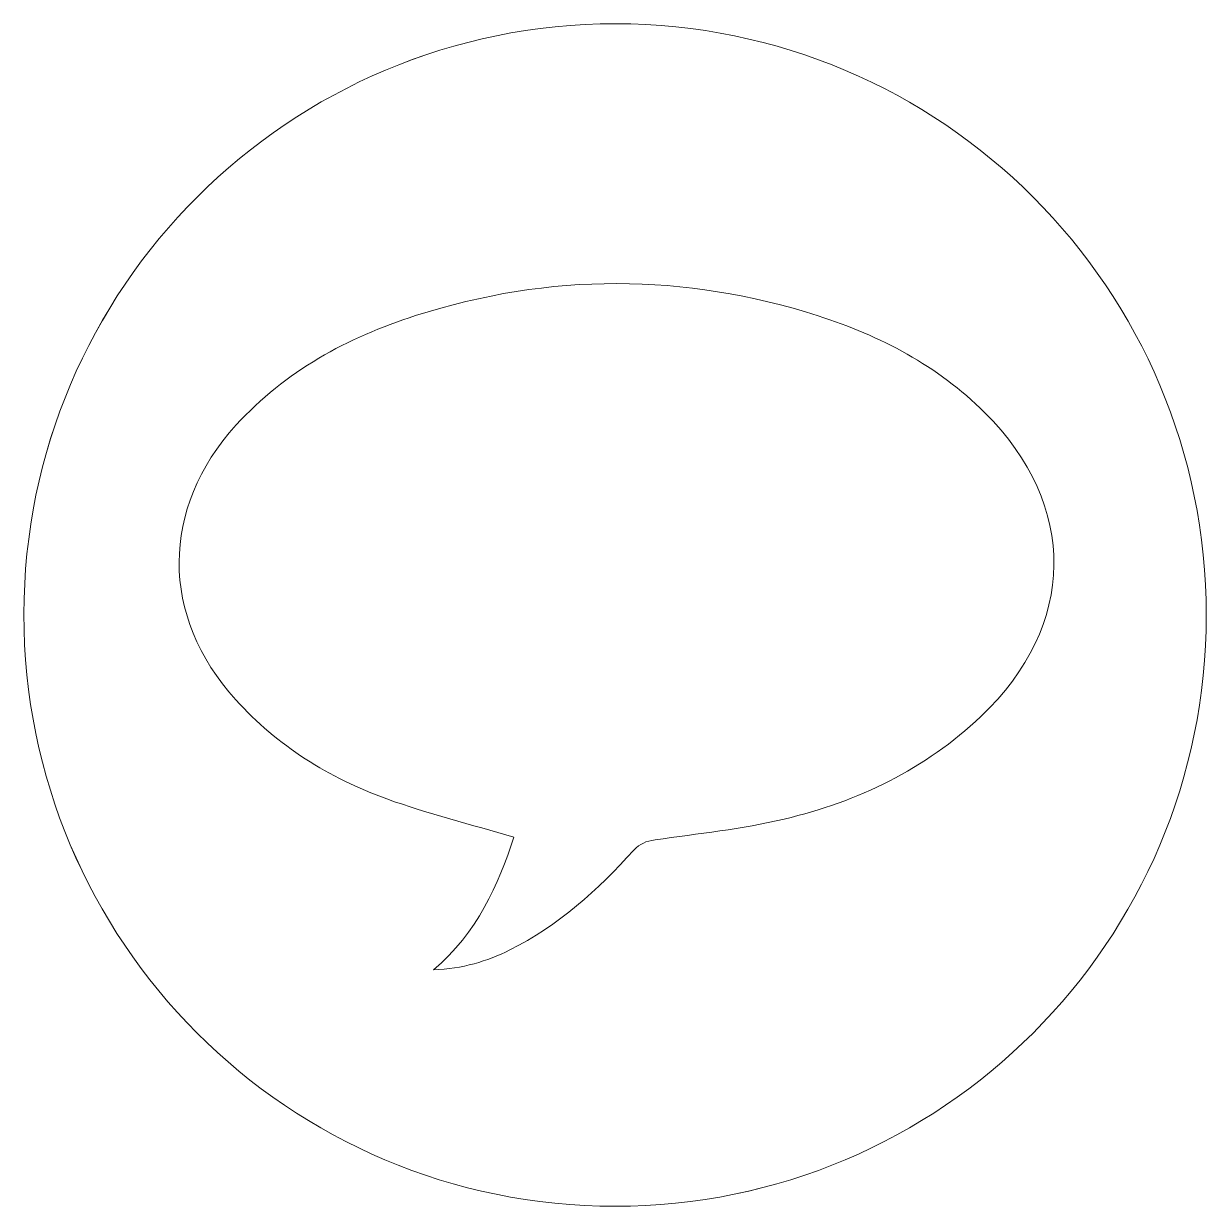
# Model space of a CAD drawing. Header units: centimetres. Extents: x -5.4 to 5.5, y -5.4 to 5.4.
# Drawn here: x 2.378 to 5.236, y -5.077 to -2.219 of the extents above; entities that cross this region are included whole.
import ezdxf

# ---------------------------------------------------------------- set-up
doc = ezdxf.new("R2010")
doc.units = ezdxf.units.CM
doc.header["$MEASUREMENT"] = 0
doc.layers.add('Layer 1', color=7, linetype='Continuous')

msp = doc.modelspace()

# ---------------------------------------------------------------- linework, layer by layer
at = {"layer": 'Layer 1', "lineweight": 13}
for points, knots in [([(5.2356, -3.64847), (5.23571, -2.86004), (4.59608, -2.21972), (3.80804, -2.21935), (3.80804, -2.21935), (3.01932, -2.21901), (2.37868, -2.85827), (2.3781, -3.64614), (2.3781, -3.64614), (2.37754, -4.43634), (3.01744, -5.07695), (3.80727, -5.07685), (3.80727, -5.07685), (4.5955, -5.07672), (5.2355, -4.43675), (5.2356, -3.64847)], [0, 0, 0, 0, 0.2, 0.2, 0.2, 0.2, 0.4, 0.4, 0.4, 0.4, 0.6, 0.6, 0.6, 0.6, 1, 1, 1, 1]), ([(5.2356, -3.64847), (5.23571, -2.86004), (4.59608, -2.21972), (3.80804, -2.21935), (3.80804, -2.21935), (3.01932, -2.21901), (2.37868, -2.85827), (2.3781, -3.64614), (2.3781, -3.64614), (2.37754, -4.43634), (3.01744, -5.07695), (3.80727, -5.07685), (3.80727, -5.07685), (4.5955, -5.07672), (5.2355, -4.43675), (5.2356, -3.64847)], [0, 0, 0, 0, 0.2, 0.2, 0.2, 0.2, 0.4, 0.4, 0.4, 0.4, 0.6, 0.6, 0.6, 0.6, 1, 1, 1, 1]), ([(5.2356, -3.64847), (5.23571, -2.86004), (4.59608, -2.21972), (3.80804, -2.21935), (3.80804, -2.21935), (3.01932, -2.21901), (2.37868, -2.85827), (2.3781, -3.64614), (2.3781, -3.64614), (2.37754, -4.43634), (3.01744, -5.07695), (3.80727, -5.07685), (3.80727, -5.07685), (4.5955, -5.07672), (5.2355, -4.43675), (5.2356, -3.64847)], [0, 0, 0, 0, 0.2, 0.2, 0.2, 0.2, 0.4, 0.4, 0.4, 0.4, 0.6, 0.6, 0.6, 0.6, 1, 1, 1, 1]), ([(5.2356, -3.64847), (5.23571, -2.86004), (4.59608, -2.21972), (3.80804, -2.21935), (3.80804, -2.21935), (3.01932, -2.21901), (2.37868, -2.85827), (2.3781, -3.64614), (2.3781, -3.64614), (2.37754, -4.43634), (3.01744, -5.07695), (3.80727, -5.07685), (3.80727, -5.07685), (4.5955, -5.07672), (5.2355, -4.43675), (5.2356, -3.64847)], [0, 0, 0, 0, 0.2, 0.2, 0.2, 0.2, 0.4, 0.4, 0.4, 0.4, 0.6, 0.6, 0.6, 0.6, 1, 1, 1, 1]), ([(5.2356, -3.64847), (5.23571, -2.86004), (4.59608, -2.21972), (3.80804, -2.21935), (3.80804, -2.21935), (3.01932, -2.21901), (2.37868, -2.85827), (2.3781, -3.64614), (2.3781, -3.64614), (2.37754, -4.43634), (3.01744, -5.07695), (3.80727, -5.07685), (3.80727, -5.07685), (4.5955, -5.07672), (5.2355, -4.43675), (5.2356, -3.64847)], [0, 0, 0, 0, 0.2, 0.2, 0.2, 0.2, 0.4, 0.4, 0.4, 0.4, 0.6, 0.6, 0.6, 0.6, 1, 1, 1, 1]), ([(5.2356, -3.64847), (5.23571, -2.86004), (4.59608, -2.21972), (3.80804, -2.21935), (3.80804, -2.21935), (3.01932, -2.21901), (2.37868, -2.85827), (2.3781, -3.64614), (2.3781, -3.64614), (2.37754, -4.43634), (3.01744, -5.07695), (3.80727, -5.07685), (3.80727, -5.07685), (4.5955, -5.07672), (5.2355, -4.43675), (5.2356, -3.64847)], [0, 0, 0, 0, 0.2, 0.2, 0.2, 0.2, 0.4, 0.4, 0.4, 0.4, 0.6, 0.6, 0.6, 0.6, 1, 1, 1, 1]), ([(5.2356, -3.64847), (5.23571, -2.86004), (4.59608, -2.21972), (3.80804, -2.21935), (3.80804, -2.21935), (3.01932, -2.21901), (2.37868, -2.85827), (2.3781, -3.64614), (2.3781, -3.64614), (2.37754, -4.43634), (3.01744, -5.07695), (3.80727, -5.07685), (3.80727, -5.07685), (4.5955, -5.07672), (5.2355, -4.43675), (5.2356, -3.64847)], [0, 0, 0, 0, 0.2, 0.2, 0.2, 0.2, 0.4, 0.4, 0.4, 0.4, 0.6, 0.6, 0.6, 0.6, 1, 1, 1, 1]), ([(5.2356, -3.64847), (5.23571, -2.86004), (4.59608, -2.21972), (3.80804, -2.21935), (3.80804, -2.21935), (3.01932, -2.21901), (2.37868, -2.85827), (2.3781, -3.64614), (2.3781, -3.64614), (2.37754, -4.43634), (3.01744, -5.07695), (3.80727, -5.07685), (3.80727, -5.07685), (4.5955, -5.07672), (5.2355, -4.43675), (5.2356, -3.64847)], [0, 0, 0, 0, 0.2, 0.2, 0.2, 0.2, 0.4, 0.4, 0.4, 0.4, 0.6, 0.6, 0.6, 0.6, 1, 1, 1, 1]), ([(5.2356, -3.64847), (5.23571, -2.86004), (4.59608, -2.21972), (3.80804, -2.21935), (3.80804, -2.21935), (3.01932, -2.21901), (2.37868, -2.85827), (2.3781, -3.64614), (2.3781, -3.64614), (2.37754, -4.43634), (3.01744, -5.07695), (3.80727, -5.07685), (3.80727, -5.07685), (4.5955, -5.07672), (5.2355, -4.43675), (5.2356, -3.64847)], [0, 0, 0, 0, 0.2, 0.2, 0.2, 0.2, 0.4, 0.4, 0.4, 0.4, 0.6, 0.6, 0.6, 0.6, 1, 1, 1, 1]), ([(5.2356, -3.64847), (5.23571, -2.86004), (4.59608, -2.21972), (3.80804, -2.21935), (3.80804, -2.21935), (3.01932, -2.21901), (2.37868, -2.85827), (2.3781, -3.64614), (2.3781, -3.64614), (2.37754, -4.43634), (3.01744, -5.07695), (3.80727, -5.07685), (3.80727, -5.07685), (4.5955, -5.07672), (5.2355, -4.43675), (5.2356, -3.64847)], [0, 0, 0, 0, 0.2, 0.2, 0.2, 0.2, 0.4, 0.4, 0.4, 0.4, 0.6, 0.6, 0.6, 0.6, 1, 1, 1, 1]), ([(5.2356, -3.64847), (5.23571, -2.86004), (4.59608, -2.21972), (3.80804, -2.21935), (3.80804, -2.21935), (3.01932, -2.21901), (2.37868, -2.85827), (2.3781, -3.64614), (2.3781, -3.64614), (2.37754, -4.43634), (3.01744, -5.07695), (3.80727, -5.07685), (3.80727, -5.07685), (4.5955, -5.07672), (5.2355, -4.43675), (5.2356, -3.64847)], [0, 0, 0, 0, 0.2, 0.2, 0.2, 0.2, 0.4, 0.4, 0.4, 0.4, 0.6, 0.6, 0.6, 0.6, 1, 1, 1, 1]), ([(5.2356, -3.64847), (5.23571, -2.86004), (4.59608, -2.21972), (3.80804, -2.21935), (3.80804, -2.21935), (3.01932, -2.21901), (2.37868, -2.85827), (2.3781, -3.64614), (2.3781, -3.64614), (2.37754, -4.43634), (3.01744, -5.07695), (3.80727, -5.07685), (3.80727, -5.07685), (4.5955, -5.07672), (5.2355, -4.43675), (5.2356, -3.64847)], [0, 0, 0, 0, 0.2, 0.2, 0.2, 0.2, 0.4, 0.4, 0.4, 0.4, 0.6, 0.6, 0.6, 0.6, 1, 1, 1, 1]), ([(5.2356, -3.64847), (5.23571, -2.86004), (4.59608, -2.21972), (3.80804, -2.21935), (3.80804, -2.21935), (3.01932, -2.21901), (2.37868, -2.85827), (2.3781, -3.64614), (2.3781, -3.64614), (2.37754, -4.43634), (3.01744, -5.07695), (3.80727, -5.07685), (3.80727, -5.07685), (4.5955, -5.07672), (5.2355, -4.43675), (5.2356, -3.64847)], [0, 0, 0, 0, 0.2, 0.2, 0.2, 0.2, 0.4, 0.4, 0.4, 0.4, 0.6, 0.6, 0.6, 0.6, 1, 1, 1, 1]), ([(5.2356, -3.64847), (5.23571, -2.86004), (4.59608, -2.21972), (3.80804, -2.21935), (3.80804, -2.21935), (3.01932, -2.21901), (2.37868, -2.85827), (2.3781, -3.64614), (2.3781, -3.64614), (2.37754, -4.43634), (3.01744, -5.07695), (3.80727, -5.07685), (3.80727, -5.07685), (4.5955, -5.07672), (5.2355, -4.43675), (5.2356, -3.64847)], [0, 0, 0, 0, 0.2, 0.2, 0.2, 0.2, 0.4, 0.4, 0.4, 0.4, 0.6, 0.6, 0.6, 0.6, 1, 1, 1, 1]), ([(5.2356, -3.64847), (5.23571, -2.86004), (4.59608, -2.21972), (3.80804, -2.21935), (3.80804, -2.21935), (3.01932, -2.21901), (2.37868, -2.85827), (2.3781, -3.64614), (2.3781, -3.64614), (2.37754, -4.43634), (3.01744, -5.07695), (3.80727, -5.07685), (3.80727, -5.07685), (4.5955, -5.07672), (5.2355, -4.43675), (5.2356, -3.64847)], [0, 0, 0, 0, 0.2, 0.2, 0.2, 0.2, 0.4, 0.4, 0.4, 0.4, 0.6, 0.6, 0.6, 0.6, 1, 1, 1, 1]), ([(5.2356, -3.64847), (5.23571, -2.86004), (4.59608, -2.21972), (3.80804, -2.21935), (3.80804, -2.21935), (3.01932, -2.21901), (2.37868, -2.85827), (2.3781, -3.64614), (2.3781, -3.64614), (2.37754, -4.43634), (3.01744, -5.07695), (3.80727, -5.07685), (3.80727, -5.07685), (4.5955, -5.07672), (5.2355, -4.43675), (5.2356, -3.64847)], [0, 0, 0, 0, 0.2, 0.2, 0.2, 0.2, 0.4, 0.4, 0.4, 0.4, 0.6, 0.6, 0.6, 0.6, 1, 1, 1, 1]), ([(5.2356, -3.64847), (5.23571, -2.86004), (4.59608, -2.21972), (3.80804, -2.21935), (3.80804, -2.21935), (3.01932, -2.21901), (2.37868, -2.85827), (2.3781, -3.64614), (2.3781, -3.64614), (2.37754, -4.43634), (3.01744, -5.07695), (3.80727, -5.07685), (3.80727, -5.07685), (4.5955, -5.07672), (5.2355, -4.43675), (5.2356, -3.64847)], [0, 0, 0, 0, 0.2, 0.2, 0.2, 0.2, 0.4, 0.4, 0.4, 0.4, 0.6, 0.6, 0.6, 0.6, 1, 1, 1, 1]), ([(5.2356, -3.64847), (5.23571, -2.86004), (4.59608, -2.21972), (3.80804, -2.21935), (3.80804, -2.21935), (3.01932, -2.21901), (2.37868, -2.85827), (2.3781, -3.64614), (2.3781, -3.64614), (2.37754, -4.43634), (3.01744, -5.07695), (3.80727, -5.07685), (3.80727, -5.07685), (4.5955, -5.07672), (5.2355, -4.43675), (5.2356, -3.64847)], [0, 0, 0, 0, 0.2, 0.2, 0.2, 0.2, 0.4, 0.4, 0.4, 0.4, 0.6, 0.6, 0.6, 0.6, 1, 1, 1, 1]), ([(5.2356, -3.64847), (5.23571, -2.86004), (4.59608, -2.21972), (3.80804, -2.21935), (3.80804, -2.21935), (3.01932, -2.21901), (2.37868, -2.85827), (2.3781, -3.64614), (2.3781, -3.64614), (2.37754, -4.43634), (3.01744, -5.07695), (3.80727, -5.07685), (3.80727, -5.07685), (4.5955, -5.07672), (5.2355, -4.43675), (5.2356, -3.64847)], [0, 0, 0, 0, 0.2, 0.2, 0.2, 0.2, 0.4, 0.4, 0.4, 0.4, 0.6, 0.6, 0.6, 0.6, 1, 1, 1, 1]), ([(5.2356, -3.64847), (5.23571, -2.86004), (4.59608, -2.21972), (3.80804, -2.21935), (3.80804, -2.21935), (3.01932, -2.21901), (2.37868, -2.85827), (2.3781, -3.64614), (2.3781, -3.64614), (2.37754, -4.43634), (3.01744, -5.07695), (3.80727, -5.07685), (3.80727, -5.07685), (4.5955, -5.07672), (5.2355, -4.43675), (5.2356, -3.64847)], [0, 0, 0, 0, 0.2, 0.2, 0.2, 0.2, 0.4, 0.4, 0.4, 0.4, 0.6, 0.6, 0.6, 0.6, 1, 1, 1, 1]), ([(5.2356, -3.64847), (5.23571, -2.86004), (4.59608, -2.21972), (3.80804, -2.21935), (3.80804, -2.21935), (3.01932, -2.21901), (2.37868, -2.85827), (2.3781, -3.64614), (2.3781, -3.64614), (2.37754, -4.43634), (3.01744, -5.07695), (3.80727, -5.07685), (3.80727, -5.07685), (4.5955, -5.07672), (5.2355, -4.43675), (5.2356, -3.64847)], [0, 0, 0, 0, 0.2, 0.2, 0.2, 0.2, 0.4, 0.4, 0.4, 0.4, 0.6, 0.6, 0.6, 0.6, 1, 1, 1, 1]), ([(5.2356, -3.64847), (5.23571, -2.86004), (4.59608, -2.21972), (3.80804, -2.21935), (3.80804, -2.21935), (3.01932, -2.21901), (2.37868, -2.85827), (2.3781, -3.64614), (2.3781, -3.64614), (2.37754, -4.43634), (3.01744, -5.07695), (3.80727, -5.07685), (3.80727, -5.07685), (4.5955, -5.07672), (5.2355, -4.43675), (5.2356, -3.64847)], [0, 0, 0, 0, 0.2, 0.2, 0.2, 0.2, 0.4, 0.4, 0.4, 0.4, 0.6, 0.6, 0.6, 0.6, 1, 1, 1, 1]), ([(5.2356, -3.64847), (5.23571, -2.86004), (4.59608, -2.21972), (3.80804, -2.21935), (3.80804, -2.21935), (3.01932, -2.21901), (2.37868, -2.85827), (2.3781, -3.64614), (2.3781, -3.64614), (2.37754, -4.43634), (3.01744, -5.07695), (3.80727, -5.07685), (3.80727, -5.07685), (4.5955, -5.07672), (5.2355, -4.43675), (5.2356, -3.64847)], [0, 0, 0, 0, 0.2, 0.2, 0.2, 0.2, 0.4, 0.4, 0.4, 0.4, 0.6, 0.6, 0.6, 0.6, 1, 1, 1, 1]), ([(5.2356, -3.64847), (5.23571, -2.86004), (4.59608, -2.21972), (3.80804, -2.21935), (3.80804, -2.21935), (3.01932, -2.21901), (2.37868, -2.85827), (2.3781, -3.64614), (2.3781, -3.64614), (2.37754, -4.43634), (3.01744, -5.07695), (3.80727, -5.07685), (3.80727, -5.07685), (4.5955, -5.07672), (5.2355, -4.43675), (5.2356, -3.64847)], [0, 0, 0, 0, 0.2, 0.2, 0.2, 0.2, 0.4, 0.4, 0.4, 0.4, 0.6, 0.6, 0.6, 0.6, 1, 1, 1, 1]), ([(5.2356, -3.64847), (5.23571, -2.86004), (4.59608, -2.21972), (3.80804, -2.21935), (3.80804, -2.21935), (3.01932, -2.21901), (2.37868, -2.85827), (2.3781, -3.64614), (2.3781, -3.64614), (2.37754, -4.43634), (3.01744, -5.07695), (3.80727, -5.07685), (3.80727, -5.07685), (4.5955, -5.07672), (5.2355, -4.43675), (5.2356, -3.64847)], [0, 0, 0, 0, 0.2, 0.2, 0.2, 0.2, 0.4, 0.4, 0.4, 0.4, 0.6, 0.6, 0.6, 0.6, 1, 1, 1, 1]), ([(5.2356, -3.64847), (5.23571, -2.86004), (4.59608, -2.21972), (3.80804, -2.21935), (3.80804, -2.21935), (3.01932, -2.21901), (2.37868, -2.85827), (2.3781, -3.64614), (2.3781, -3.64614), (2.37754, -4.43634), (3.01744, -5.07695), (3.80727, -5.07685), (3.80727, -5.07685), (4.5955, -5.07672), (5.2355, -4.43675), (5.2356, -3.64847)], [0, 0, 0, 0, 0.2, 0.2, 0.2, 0.2, 0.4, 0.4, 0.4, 0.4, 0.6, 0.6, 0.6, 0.6, 1, 1, 1, 1]), ([(5.2356, -3.64847), (5.23549, -4.43674), (4.59555, -5.07672), (3.80727, -5.07685), (3.80727, -5.07685), (3.01744, -5.07696), (2.37759, -4.43635), (2.3781, -3.64614), (2.3781, -3.64614), (2.37866, -2.85829), (3.01932, -2.21903), (3.80804, -2.21935), (3.80804, -2.21935), (4.59608, -2.21972), (5.23571, -2.86004), (5.2356, -3.64847)], [0, 0, 0, 0, 0.2, 0.2, 0.2, 0.2, 0.4, 0.4, 0.4, 0.4, 0.6, 0.6, 0.6, 0.6, 1, 1, 1, 1]), ([(5.2356, -3.64847), (5.23549, -4.43674), (4.59555, -5.07672), (3.80727, -5.07685), (3.80727, -5.07685), (3.01744, -5.07696), (2.37759, -4.43635), (2.3781, -3.64614), (2.3781, -3.64614), (2.37866, -2.85829), (3.01932, -2.21903), (3.80804, -2.21935), (3.80804, -2.21935), (4.59608, -2.21972), (5.23571, -2.86004), (5.2356, -3.64847)], [0, 0, 0, 0, 0.2, 0.2, 0.2, 0.2, 0.4, 0.4, 0.4, 0.4, 0.6, 0.6, 0.6, 0.6, 1, 1, 1, 1]), ([(5.2356, -3.64847), (5.23549, -4.43674), (4.59555, -5.07672), (3.80727, -5.07685), (3.80727, -5.07685), (3.01744, -5.07696), (2.37759, -4.43635), (2.3781, -3.64614), (2.3781, -3.64614), (2.37866, -2.85829), (3.01932, -2.21903), (3.80804, -2.21935), (3.80804, -2.21935), (4.59608, -2.21972), (5.23571, -2.86004), (5.2356, -3.64847)], [0, 0, 0, 0, 0.2, 0.2, 0.2, 0.2, 0.4, 0.4, 0.4, 0.4, 0.6, 0.6, 0.6, 0.6, 1, 1, 1, 1]), ([(5.2356, -3.64847), (5.23549, -4.43674), (4.59555, -5.07672), (3.80727, -5.07685), (3.80727, -5.07685), (3.01744, -5.07696), (2.37759, -4.43635), (2.3781, -3.64614), (2.3781, -3.64614), (2.37866, -2.85829), (3.01932, -2.21903), (3.80804, -2.21935), (3.80804, -2.21935), (4.59608, -2.21972), (5.23571, -2.86004), (5.2356, -3.64847)], [0, 0, 0, 0, 0.2, 0.2, 0.2, 0.2, 0.4, 0.4, 0.4, 0.4, 0.6, 0.6, 0.6, 0.6, 1, 1, 1, 1]), ([(5.2356, -3.64847), (5.23549, -4.43674), (4.59555, -5.07672), (3.80727, -5.07685), (3.80727, -5.07685), (3.01744, -5.07696), (2.37759, -4.43635), (2.3781, -3.64614), (2.3781, -3.64614), (2.37866, -2.85829), (3.01932, -2.21903), (3.80804, -2.21935), (3.80804, -2.21935), (4.59608, -2.21972), (5.23571, -2.86004), (5.2356, -3.64847)], [0, 0, 0, 0, 0.2, 0.2, 0.2, 0.2, 0.4, 0.4, 0.4, 0.4, 0.6, 0.6, 0.6, 0.6, 1, 1, 1, 1]), ([(5.2356, -3.64847), (5.23549, -4.43674), (4.59555, -5.07672), (3.80727, -5.07685), (3.80727, -5.07685), (3.01744, -5.07696), (2.37759, -4.43635), (2.3781, -3.64614), (2.3781, -3.64614), (2.37866, -2.85829), (3.01932, -2.21903), (3.80804, -2.21935), (3.80804, -2.21935), (4.59608, -2.21972), (5.23571, -2.86004), (5.2356, -3.64847)], [0, 0, 0, 0, 0.2, 0.2, 0.2, 0.2, 0.4, 0.4, 0.4, 0.4, 0.6, 0.6, 0.6, 0.6, 1, 1, 1, 1]), ([(5.2356, -3.64847), (5.23549, -4.43674), (4.59555, -5.07672), (3.80727, -5.07685), (3.80727, -5.07685), (3.01744, -5.07696), (2.37759, -4.43635), (2.3781, -3.64614), (2.3781, -3.64614), (2.37866, -2.85829), (3.01932, -2.21903), (3.80804, -2.21935), (3.80804, -2.21935), (4.59608, -2.21972), (5.23571, -2.86004), (5.2356, -3.64847)], [0, 0, 0, 0, 0.2, 0.2, 0.2, 0.2, 0.4, 0.4, 0.4, 0.4, 0.6, 0.6, 0.6, 0.6, 1, 1, 1, 1]), ([(5.2356, -3.64847), (5.23549, -4.43674), (4.59555, -5.07672), (3.80727, -5.07685), (3.80727, -5.07685), (3.01744, -5.07696), (2.37759, -4.43635), (2.3781, -3.64614), (2.3781, -3.64614), (2.37866, -2.85829), (3.01932, -2.21903), (3.80804, -2.21935), (3.80804, -2.21935), (4.59608, -2.21972), (5.23571, -2.86004), (5.2356, -3.64847)], [0, 0, 0, 0, 0.2, 0.2, 0.2, 0.2, 0.4, 0.4, 0.4, 0.4, 0.6, 0.6, 0.6, 0.6, 1, 1, 1, 1]), ([(5.2356, -3.64847), (5.23549, -4.43674), (4.59555, -5.07672), (3.80727, -5.07685), (3.80727, -5.07685), (3.01744, -5.07696), (2.37759, -4.43635), (2.3781, -3.64614), (2.3781, -3.64614), (2.37866, -2.85829), (3.01932, -2.21903), (3.80804, -2.21935), (3.80804, -2.21935), (4.59608, -2.21972), (5.23571, -2.86004), (5.2356, -3.64847)], [0, 0, 0, 0, 0.2, 0.2, 0.2, 0.2, 0.4, 0.4, 0.4, 0.4, 0.6, 0.6, 0.6, 0.6, 1, 1, 1, 1]), ([(5.2356, -3.64847), (5.23549, -4.43674), (4.59555, -5.07672), (3.80727, -5.07685), (3.80727, -5.07685), (3.01744, -5.07696), (2.37759, -4.43635), (2.3781, -3.64614), (2.3781, -3.64614), (2.37866, -2.85829), (3.01932, -2.21903), (3.80804, -2.21935), (3.80804, -2.21935), (4.59608, -2.21972), (5.23571, -2.86004), (5.2356, -3.64847)], [0, 0, 0, 0, 0.2, 0.2, 0.2, 0.2, 0.4, 0.4, 0.4, 0.4, 0.6, 0.6, 0.6, 0.6, 1, 1, 1, 1]), ([(5.2356, -3.64847), (5.23549, -4.43674), (4.59555, -5.07672), (3.80727, -5.07685), (3.80727, -5.07685), (3.01744, -5.07696), (2.37759, -4.43635), (2.3781, -3.64614), (2.3781, -3.64614), (2.37866, -2.85829), (3.01932, -2.21903), (3.80804, -2.21935), (3.80804, -2.21935), (4.59608, -2.21972), (5.23571, -2.86004), (5.2356, -3.64847)], [0, 0, 0, 0, 0.2, 0.2, 0.2, 0.2, 0.4, 0.4, 0.4, 0.4, 0.6, 0.6, 0.6, 0.6, 1, 1, 1, 1]), ([(5.2356, -3.64847), (5.23549, -4.43674), (4.59555, -5.07672), (3.80727, -5.07685), (3.80727, -5.07685), (3.01744, -5.07696), (2.37759, -4.43635), (2.3781, -3.64614), (2.3781, -3.64614), (2.37866, -2.85829), (3.01932, -2.21903), (3.80804, -2.21935), (3.80804, -2.21935), (4.59608, -2.21972), (5.23571, -2.86004), (5.2356, -3.64847)], [0, 0, 0, 0, 0.2, 0.2, 0.2, 0.2, 0.4, 0.4, 0.4, 0.4, 0.6, 0.6, 0.6, 0.6, 1, 1, 1, 1]), ([(5.2356, -3.64847), (5.23549, -4.43674), (4.59555, -5.07672), (3.80727, -5.07685), (3.80727, -5.07685), (3.01744, -5.07696), (2.37759, -4.43635), (2.3781, -3.64614), (2.3781, -3.64614), (2.37866, -2.85829), (3.01932, -2.21903), (3.80804, -2.21935), (3.80804, -2.21935), (4.59608, -2.21972), (5.23571, -2.86004), (5.2356, -3.64847)], [0, 0, 0, 0, 0.2, 0.2, 0.2, 0.2, 0.4, 0.4, 0.4, 0.4, 0.6, 0.6, 0.6, 0.6, 1, 1, 1, 1]), ([(5.2356, -3.64847), (5.23549, -4.43674), (4.59555, -5.07672), (3.80727, -5.07685), (3.80727, -5.07685), (3.01744, -5.07696), (2.37759, -4.43635), (2.3781, -3.64614), (2.3781, -3.64614), (2.37866, -2.85829), (3.01932, -2.21903), (3.80804, -2.21935), (3.80804, -2.21935), (4.59608, -2.21972), (5.23571, -2.86004), (5.2356, -3.64847)], [0, 0, 0, 0, 0.2, 0.2, 0.2, 0.2, 0.4, 0.4, 0.4, 0.4, 0.6, 0.6, 0.6, 0.6, 1, 1, 1, 1]), ([(5.2356, -3.64847), (5.23549, -4.43674), (4.59555, -5.07672), (3.80727, -5.07685), (3.80727, -5.07685), (3.01744, -5.07696), (2.37759, -4.43635), (2.3781, -3.64614), (2.3781, -3.64614), (2.37866, -2.85829), (3.01932, -2.21903), (3.80804, -2.21935), (3.80804, -2.21935), (4.59608, -2.21972), (5.23571, -2.86004), (5.2356, -3.64847)], [0, 0, 0, 0, 0.2, 0.2, 0.2, 0.2, 0.4, 0.4, 0.4, 0.4, 0.6, 0.6, 0.6, 0.6, 1, 1, 1, 1]), ([(5.2356, -3.64847), (5.23549, -4.43674), (4.59555, -5.07672), (3.80727, -5.07685), (3.80727, -5.07685), (3.01744, -5.07696), (2.37759, -4.43635), (2.3781, -3.64614), (2.3781, -3.64614), (2.37866, -2.85829), (3.01932, -2.21903), (3.80804, -2.21935), (3.80804, -2.21935), (4.59608, -2.21972), (5.23571, -2.86004), (5.2356, -3.64847)], [0, 0, 0, 0, 0.2, 0.2, 0.2, 0.2, 0.4, 0.4, 0.4, 0.4, 0.6, 0.6, 0.6, 0.6, 1, 1, 1, 1]), ([(5.2356, -3.64847), (5.23549, -4.43674), (4.59555, -5.07672), (3.80727, -5.07685), (3.80727, -5.07685), (3.01744, -5.07696), (2.37759, -4.43635), (2.3781, -3.64614), (2.3781, -3.64614), (2.37866, -2.85829), (3.01932, -2.21903), (3.80804, -2.21935), (3.80804, -2.21935), (4.59608, -2.21972), (5.23571, -2.86004), (5.2356, -3.64847)], [0, 0, 0, 0, 0.2, 0.2, 0.2, 0.2, 0.4, 0.4, 0.4, 0.4, 0.6, 0.6, 0.6, 0.6, 1, 1, 1, 1]), ([(5.2356, -3.64847), (5.23549, -4.43674), (4.59555, -5.07672), (3.80727, -5.07685), (3.80727, -5.07685), (3.01744, -5.07696), (2.37759, -4.43635), (2.3781, -3.64614), (2.3781, -3.64614), (2.37866, -2.85829), (3.01932, -2.21903), (3.80804, -2.21935), (3.80804, -2.21935), (4.59608, -2.21972), (5.23571, -2.86004), (5.2356, -3.64847)], [0, 0, 0, 0, 0.2, 0.2, 0.2, 0.2, 0.4, 0.4, 0.4, 0.4, 0.6, 0.6, 0.6, 0.6, 1, 1, 1, 1]), ([(3.36791, -4.50535), (3.43882, -4.50286), (3.49684, -4.48487), (3.55222, -4.45735), (3.55222, -4.45735), (3.6697, -4.39893), (3.76502, -4.3126), (3.85202, -4.21634), (3.85202, -4.21634), (3.86655, -4.20033), (3.88194, -4.19433), (3.9033, -4.19134), (3.9033, -4.19134), (4.00768, -4.1765), (4.11325, -4.16536), (4.21561, -4.14117), (4.21561, -4.14117), (4.39397, -4.09902), (4.5561, -4.02068), (4.69078, -3.89318), (4.69078, -3.89318), (4.92303, -3.67323), (4.92623, -3.38357), (4.6997, -3.15841), (4.6997, -3.15841), (4.58611, -3.04551), (4.44798, -2.97328), (4.29753, -2.92513), (4.29753, -2.92513), (3.97381, -2.82141), (3.64872, -2.82086), (3.32479, -2.92457), (3.32479, -2.92457), (3.15953, -2.97749), (3.00991, -3.0584), (2.89122, -3.18881), (2.89122, -3.18881), (2.70765, -3.39061), (2.70704, -3.65048), (2.89024, -3.85291), (2.89024, -3.85291), (2.9911, -3.96425), (3.11532, -4.04203), (3.25518, -4.09246), (3.25518, -4.09246), (3.35511, -4.12844), (3.45872, -4.15421), (3.56233, -4.18504), (3.56233, -4.18504), (3.52372, -4.29961), (3.47488, -4.41545), (3.36791, -4.50535)], [0, 0, 0, 0, 0.0714286, 0.0714286, 0.0714286, 0.0714286, 0.1428571, 0.1428571, 0.1428571, 0.1428571, 0.2142857, 0.2142857, 0.2142857, 0.2142857, 0.2857143, 0.2857143, 0.2857143, 0.2857143, 0.3571429, 0.3571429, 0.3571429, 0.3571429, 0.4285714, 0.4285714, 0.4285714, 0.4285714, 0.5, 0.5, 0.5, 0.5, 0.5714286, 0.5714286, 0.5714286, 0.5714286, 0.6428571, 0.6428571, 0.6428571, 0.6428571, 0.7142857, 0.7142857, 0.7142857, 0.7142857, 0.7857143, 0.7857143, 0.7857143, 0.7857143, 0.8571429, 0.8571429, 0.8571429, 0.8571429, 1, 1, 1, 1]), ([(3.36791, -4.50535), (3.43882, -4.50286), (3.49684, -4.48487), (3.55222, -4.45735), (3.55222, -4.45735), (3.6697, -4.39893), (3.76502, -4.3126), (3.85202, -4.21634), (3.85202, -4.21634), (3.86655, -4.20033), (3.88194, -4.19433), (3.9033, -4.19134), (3.9033, -4.19134), (4.00768, -4.1765), (4.11325, -4.16536), (4.21561, -4.14117), (4.21561, -4.14117), (4.39397, -4.09902), (4.5561, -4.02068), (4.69078, -3.89318), (4.69078, -3.89318), (4.92303, -3.67323), (4.92623, -3.38357), (4.6997, -3.15841), (4.6997, -3.15841), (4.58611, -3.04551), (4.44798, -2.97328), (4.29753, -2.92513), (4.29753, -2.92513), (3.97381, -2.82141), (3.64872, -2.82086), (3.32479, -2.92457), (3.32479, -2.92457), (3.15953, -2.97749), (3.00991, -3.0584), (2.89122, -3.18881), (2.89122, -3.18881), (2.70765, -3.39061), (2.70704, -3.65048), (2.89024, -3.85291), (2.89024, -3.85291), (2.9911, -3.96425), (3.11532, -4.04203), (3.25518, -4.09246), (3.25518, -4.09246), (3.35511, -4.12844), (3.45872, -4.15421), (3.56233, -4.18504), (3.56233, -4.18504), (3.52372, -4.29961), (3.47488, -4.41545), (3.36791, -4.50535)], [0, 0, 0, 0, 0.0714286, 0.0714286, 0.0714286, 0.0714286, 0.1428571, 0.1428571, 0.1428571, 0.1428571, 0.2142857, 0.2142857, 0.2142857, 0.2142857, 0.2857143, 0.2857143, 0.2857143, 0.2857143, 0.3571429, 0.3571429, 0.3571429, 0.3571429, 0.4285714, 0.4285714, 0.4285714, 0.4285714, 0.5, 0.5, 0.5, 0.5, 0.5714286, 0.5714286, 0.5714286, 0.5714286, 0.6428571, 0.6428571, 0.6428571, 0.6428571, 0.7142857, 0.7142857, 0.7142857, 0.7142857, 0.7857143, 0.7857143, 0.7857143, 0.7857143, 0.8571429, 0.8571429, 0.8571429, 0.8571429, 1, 1, 1, 1]), ([(3.36791, -4.50535), (3.43882, -4.50286), (3.49684, -4.48487), (3.55222, -4.45735), (3.55222, -4.45735), (3.6697, -4.39893), (3.76502, -4.3126), (3.85202, -4.21634), (3.85202, -4.21634), (3.86655, -4.20033), (3.88194, -4.19433), (3.9033, -4.19134), (3.9033, -4.19134), (4.00768, -4.1765), (4.11325, -4.16536), (4.21561, -4.14117), (4.21561, -4.14117), (4.39397, -4.09902), (4.5561, -4.02068), (4.69078, -3.89318), (4.69078, -3.89318), (4.92303, -3.67323), (4.92623, -3.38357), (4.6997, -3.15841), (4.6997, -3.15841), (4.58611, -3.04551), (4.44798, -2.97328), (4.29753, -2.92513), (4.29753, -2.92513), (3.97381, -2.82141), (3.64872, -2.82086), (3.32479, -2.92457), (3.32479, -2.92457), (3.15953, -2.97749), (3.00991, -3.0584), (2.89122, -3.18881), (2.89122, -3.18881), (2.70765, -3.39061), (2.70704, -3.65048), (2.89024, -3.85291), (2.89024, -3.85291), (2.9911, -3.96425), (3.11532, -4.04203), (3.25518, -4.09246), (3.25518, -4.09246), (3.35511, -4.12844), (3.45872, -4.15421), (3.56233, -4.18504), (3.56233, -4.18504), (3.52372, -4.29961), (3.47488, -4.41545), (3.36791, -4.50535)], [0, 0, 0, 0, 0.0714286, 0.0714286, 0.0714286, 0.0714286, 0.1428571, 0.1428571, 0.1428571, 0.1428571, 0.2142857, 0.2142857, 0.2142857, 0.2142857, 0.2857143, 0.2857143, 0.2857143, 0.2857143, 0.3571429, 0.3571429, 0.3571429, 0.3571429, 0.4285714, 0.4285714, 0.4285714, 0.4285714, 0.5, 0.5, 0.5, 0.5, 0.5714286, 0.5714286, 0.5714286, 0.5714286, 0.6428571, 0.6428571, 0.6428571, 0.6428571, 0.7142857, 0.7142857, 0.7142857, 0.7142857, 0.7857143, 0.7857143, 0.7857143, 0.7857143, 0.8571429, 0.8571429, 0.8571429, 0.8571429, 1, 1, 1, 1]), ([(3.36791, -4.50535), (3.43882, -4.50286), (3.49684, -4.48487), (3.55222, -4.45735), (3.55222, -4.45735), (3.6697, -4.39893), (3.76502, -4.3126), (3.85202, -4.21634), (3.85202, -4.21634), (3.86655, -4.20033), (3.88194, -4.19433), (3.9033, -4.19134), (3.9033, -4.19134), (4.00768, -4.1765), (4.11325, -4.16536), (4.21561, -4.14117), (4.21561, -4.14117), (4.39397, -4.09902), (4.5561, -4.02068), (4.69078, -3.89318), (4.69078, -3.89318), (4.92303, -3.67323), (4.92623, -3.38357), (4.6997, -3.15841), (4.6997, -3.15841), (4.58611, -3.04551), (4.44798, -2.97328), (4.29753, -2.92513), (4.29753, -2.92513), (3.97381, -2.82141), (3.64872, -2.82086), (3.32479, -2.92457), (3.32479, -2.92457), (3.15953, -2.97749), (3.00991, -3.0584), (2.89122, -3.18881), (2.89122, -3.18881), (2.70765, -3.39061), (2.70704, -3.65048), (2.89024, -3.85291), (2.89024, -3.85291), (2.9911, -3.96425), (3.11532, -4.04203), (3.25518, -4.09246), (3.25518, -4.09246), (3.35511, -4.12844), (3.45872, -4.15421), (3.56233, -4.18504), (3.56233, -4.18504), (3.52372, -4.29961), (3.47488, -4.41545), (3.36791, -4.50535)], [0, 0, 0, 0, 0.0714286, 0.0714286, 0.0714286, 0.0714286, 0.1428571, 0.1428571, 0.1428571, 0.1428571, 0.2142857, 0.2142857, 0.2142857, 0.2142857, 0.2857143, 0.2857143, 0.2857143, 0.2857143, 0.3571429, 0.3571429, 0.3571429, 0.3571429, 0.4285714, 0.4285714, 0.4285714, 0.4285714, 0.5, 0.5, 0.5, 0.5, 0.5714286, 0.5714286, 0.5714286, 0.5714286, 0.6428571, 0.6428571, 0.6428571, 0.6428571, 0.7142857, 0.7142857, 0.7142857, 0.7142857, 0.7857143, 0.7857143, 0.7857143, 0.7857143, 0.8571429, 0.8571429, 0.8571429, 0.8571429, 1, 1, 1, 1]), ([(3.36791, -4.50535), (3.43882, -4.50286), (3.49684, -4.48487), (3.55222, -4.45735), (3.55222, -4.45735), (3.6697, -4.39893), (3.76502, -4.3126), (3.85202, -4.21634), (3.85202, -4.21634), (3.86655, -4.20033), (3.88194, -4.19433), (3.9033, -4.19134), (3.9033, -4.19134), (4.00768, -4.1765), (4.11325, -4.16536), (4.21561, -4.14117), (4.21561, -4.14117), (4.39397, -4.09902), (4.5561, -4.02068), (4.69078, -3.89318), (4.69078, -3.89318), (4.92303, -3.67323), (4.92623, -3.38357), (4.6997, -3.15841), (4.6997, -3.15841), (4.58611, -3.04551), (4.44798, -2.97328), (4.29753, -2.92513), (4.29753, -2.92513), (3.97381, -2.82141), (3.64872, -2.82086), (3.32479, -2.92457), (3.32479, -2.92457), (3.15953, -2.97749), (3.00991, -3.0584), (2.89122, -3.18881), (2.89122, -3.18881), (2.70765, -3.39061), (2.70704, -3.65048), (2.89024, -3.85291), (2.89024, -3.85291), (2.9911, -3.96425), (3.11532, -4.04203), (3.25518, -4.09246), (3.25518, -4.09246), (3.35511, -4.12844), (3.45872, -4.15421), (3.56233, -4.18504), (3.56233, -4.18504), (3.52372, -4.29961), (3.47488, -4.41545), (3.36791, -4.50535)], [0, 0, 0, 0, 0.0714286, 0.0714286, 0.0714286, 0.0714286, 0.1428571, 0.1428571, 0.1428571, 0.1428571, 0.2142857, 0.2142857, 0.2142857, 0.2142857, 0.2857143, 0.2857143, 0.2857143, 0.2857143, 0.3571429, 0.3571429, 0.3571429, 0.3571429, 0.4285714, 0.4285714, 0.4285714, 0.4285714, 0.5, 0.5, 0.5, 0.5, 0.5714286, 0.5714286, 0.5714286, 0.5714286, 0.6428571, 0.6428571, 0.6428571, 0.6428571, 0.7142857, 0.7142857, 0.7142857, 0.7142857, 0.7857143, 0.7857143, 0.7857143, 0.7857143, 0.8571429, 0.8571429, 0.8571429, 0.8571429, 1, 1, 1, 1]), ([(3.36791, -4.50535), (3.43882, -4.50286), (3.49684, -4.48487), (3.55222, -4.45735), (3.55222, -4.45735), (3.6697, -4.39893), (3.76502, -4.3126), (3.85202, -4.21634), (3.85202, -4.21634), (3.86655, -4.20033), (3.88194, -4.19433), (3.9033, -4.19134), (3.9033, -4.19134), (4.00768, -4.1765), (4.11325, -4.16536), (4.21561, -4.14117), (4.21561, -4.14117), (4.39397, -4.09902), (4.5561, -4.02068), (4.69078, -3.89318), (4.69078, -3.89318), (4.92303, -3.67323), (4.92623, -3.38357), (4.6997, -3.15841), (4.6997, -3.15841), (4.58611, -3.04551), (4.44798, -2.97328), (4.29753, -2.92513), (4.29753, -2.92513), (3.97381, -2.82141), (3.64872, -2.82086), (3.32479, -2.92457), (3.32479, -2.92457), (3.15953, -2.97749), (3.00991, -3.0584), (2.89122, -3.18881), (2.89122, -3.18881), (2.70765, -3.39061), (2.70704, -3.65048), (2.89024, -3.85291), (2.89024, -3.85291), (2.9911, -3.96425), (3.11532, -4.04203), (3.25518, -4.09246), (3.25518, -4.09246), (3.35511, -4.12844), (3.45872, -4.15421), (3.56233, -4.18504), (3.56233, -4.18504), (3.52372, -4.29961), (3.47488, -4.41545), (3.36791, -4.50535)], [0, 0, 0, 0, 0.0714286, 0.0714286, 0.0714286, 0.0714286, 0.1428571, 0.1428571, 0.1428571, 0.1428571, 0.2142857, 0.2142857, 0.2142857, 0.2142857, 0.2857143, 0.2857143, 0.2857143, 0.2857143, 0.3571429, 0.3571429, 0.3571429, 0.3571429, 0.4285714, 0.4285714, 0.4285714, 0.4285714, 0.5, 0.5, 0.5, 0.5, 0.5714286, 0.5714286, 0.5714286, 0.5714286, 0.6428571, 0.6428571, 0.6428571, 0.6428571, 0.7142857, 0.7142857, 0.7142857, 0.7142857, 0.7857143, 0.7857143, 0.7857143, 0.7857143, 0.8571429, 0.8571429, 0.8571429, 0.8571429, 1, 1, 1, 1]), ([(3.36791, -4.50535), (3.43882, -4.50286), (3.49684, -4.48487), (3.55222, -4.45735), (3.55222, -4.45735), (3.6697, -4.39893), (3.76502, -4.3126), (3.85202, -4.21634), (3.85202, -4.21634), (3.86655, -4.20033), (3.88194, -4.19433), (3.9033, -4.19134), (3.9033, -4.19134), (4.00768, -4.1765), (4.11325, -4.16536), (4.21561, -4.14117), (4.21561, -4.14117), (4.39397, -4.09902), (4.5561, -4.02068), (4.69078, -3.89318), (4.69078, -3.89318), (4.92303, -3.67323), (4.92623, -3.38357), (4.6997, -3.15841), (4.6997, -3.15841), (4.58611, -3.04551), (4.44798, -2.97328), (4.29753, -2.92513), (4.29753, -2.92513), (3.97381, -2.82141), (3.64872, -2.82086), (3.32479, -2.92457), (3.32479, -2.92457), (3.15953, -2.97749), (3.00991, -3.0584), (2.89122, -3.18881), (2.89122, -3.18881), (2.70765, -3.39061), (2.70704, -3.65048), (2.89024, -3.85291), (2.89024, -3.85291), (2.9911, -3.96425), (3.11532, -4.04203), (3.25518, -4.09246), (3.25518, -4.09246), (3.35511, -4.12844), (3.45872, -4.15421), (3.56233, -4.18504), (3.56233, -4.18504), (3.52372, -4.29961), (3.47488, -4.41545), (3.36791, -4.50535)], [0, 0, 0, 0, 0.0714286, 0.0714286, 0.0714286, 0.0714286, 0.1428571, 0.1428571, 0.1428571, 0.1428571, 0.2142857, 0.2142857, 0.2142857, 0.2142857, 0.2857143, 0.2857143, 0.2857143, 0.2857143, 0.3571429, 0.3571429, 0.3571429, 0.3571429, 0.4285714, 0.4285714, 0.4285714, 0.4285714, 0.5, 0.5, 0.5, 0.5, 0.5714286, 0.5714286, 0.5714286, 0.5714286, 0.6428571, 0.6428571, 0.6428571, 0.6428571, 0.7142857, 0.7142857, 0.7142857, 0.7142857, 0.7857143, 0.7857143, 0.7857143, 0.7857143, 0.8571429, 0.8571429, 0.8571429, 0.8571429, 1, 1, 1, 1]), ([(3.36791, -4.50535), (3.43882, -4.50286), (3.49684, -4.48487), (3.55222, -4.45735), (3.55222, -4.45735), (3.6697, -4.39893), (3.76502, -4.3126), (3.85202, -4.21634), (3.85202, -4.21634), (3.86655, -4.20033), (3.88194, -4.19433), (3.9033, -4.19134), (3.9033, -4.19134), (4.00768, -4.1765), (4.11325, -4.16536), (4.21561, -4.14117), (4.21561, -4.14117), (4.39397, -4.09902), (4.5561, -4.02068), (4.69078, -3.89318), (4.69078, -3.89318), (4.92303, -3.67323), (4.92623, -3.38357), (4.6997, -3.15841), (4.6997, -3.15841), (4.58611, -3.04551), (4.44798, -2.97328), (4.29753, -2.92513), (4.29753, -2.92513), (3.97381, -2.82141), (3.64872, -2.82086), (3.32479, -2.92457), (3.32479, -2.92457), (3.15953, -2.97749), (3.00991, -3.0584), (2.89122, -3.18881), (2.89122, -3.18881), (2.70765, -3.39061), (2.70704, -3.65048), (2.89024, -3.85291), (2.89024, -3.85291), (2.9911, -3.96425), (3.11532, -4.04203), (3.25518, -4.09246), (3.25518, -4.09246), (3.35511, -4.12844), (3.45872, -4.15421), (3.56233, -4.18504), (3.56233, -4.18504), (3.52372, -4.29961), (3.47488, -4.41545), (3.36791, -4.50535)], [0, 0, 0, 0, 0.0714286, 0.0714286, 0.0714286, 0.0714286, 0.1428571, 0.1428571, 0.1428571, 0.1428571, 0.2142857, 0.2142857, 0.2142857, 0.2142857, 0.2857143, 0.2857143, 0.2857143, 0.2857143, 0.3571429, 0.3571429, 0.3571429, 0.3571429, 0.4285714, 0.4285714, 0.4285714, 0.4285714, 0.5, 0.5, 0.5, 0.5, 0.5714286, 0.5714286, 0.5714286, 0.5714286, 0.6428571, 0.6428571, 0.6428571, 0.6428571, 0.7142857, 0.7142857, 0.7142857, 0.7142857, 0.7857143, 0.7857143, 0.7857143, 0.7857143, 0.8571429, 0.8571429, 0.8571429, 0.8571429, 1, 1, 1, 1]), ([(3.36791, -4.50535), (3.43882, -4.50286), (3.49684, -4.48487), (3.55222, -4.45735), (3.55222, -4.45735), (3.6697, -4.39893), (3.76502, -4.3126), (3.85202, -4.21634), (3.85202, -4.21634), (3.86655, -4.20033), (3.88194, -4.19433), (3.9033, -4.19134), (3.9033, -4.19134), (4.00768, -4.1765), (4.11325, -4.16536), (4.21561, -4.14117), (4.21561, -4.14117), (4.39397, -4.09902), (4.5561, -4.02068), (4.69078, -3.89318), (4.69078, -3.89318), (4.92303, -3.67323), (4.92623, -3.38357), (4.6997, -3.15841), (4.6997, -3.15841), (4.58611, -3.04551), (4.44798, -2.97328), (4.29753, -2.92513), (4.29753, -2.92513), (3.97381, -2.82141), (3.64872, -2.82086), (3.32479, -2.92457), (3.32479, -2.92457), (3.15953, -2.97749), (3.00991, -3.0584), (2.89122, -3.18881), (2.89122, -3.18881), (2.70765, -3.39061), (2.70704, -3.65048), (2.89024, -3.85291), (2.89024, -3.85291), (2.9911, -3.96425), (3.11532, -4.04203), (3.25518, -4.09246), (3.25518, -4.09246), (3.35511, -4.12844), (3.45872, -4.15421), (3.56233, -4.18504), (3.56233, -4.18504), (3.52372, -4.29961), (3.47488, -4.41545), (3.36791, -4.50535)], [0, 0, 0, 0, 0.0714286, 0.0714286, 0.0714286, 0.0714286, 0.1428571, 0.1428571, 0.1428571, 0.1428571, 0.2142857, 0.2142857, 0.2142857, 0.2142857, 0.2857143, 0.2857143, 0.2857143, 0.2857143, 0.3571429, 0.3571429, 0.3571429, 0.3571429, 0.4285714, 0.4285714, 0.4285714, 0.4285714, 0.5, 0.5, 0.5, 0.5, 0.5714286, 0.5714286, 0.5714286, 0.5714286, 0.6428571, 0.6428571, 0.6428571, 0.6428571, 0.7142857, 0.7142857, 0.7142857, 0.7142857, 0.7857143, 0.7857143, 0.7857143, 0.7857143, 0.8571429, 0.8571429, 0.8571429, 0.8571429, 1, 1, 1, 1]), ([(3.36791, -4.50535), (3.43882, -4.50286), (3.49684, -4.48487), (3.55222, -4.45735), (3.55222, -4.45735), (3.6697, -4.39893), (3.76502, -4.3126), (3.85202, -4.21634), (3.85202, -4.21634), (3.86655, -4.20033), (3.88194, -4.19433), (3.9033, -4.19134), (3.9033, -4.19134), (4.00768, -4.1765), (4.11325, -4.16536), (4.21561, -4.14117), (4.21561, -4.14117), (4.39397, -4.09902), (4.5561, -4.02068), (4.69078, -3.89318), (4.69078, -3.89318), (4.92303, -3.67323), (4.92623, -3.38357), (4.6997, -3.15841), (4.6997, -3.15841), (4.58611, -3.04551), (4.44798, -2.97328), (4.29753, -2.92513), (4.29753, -2.92513), (3.97381, -2.82141), (3.64872, -2.82086), (3.32479, -2.92457), (3.32479, -2.92457), (3.15953, -2.97749), (3.00991, -3.0584), (2.89122, -3.18881), (2.89122, -3.18881), (2.70765, -3.39061), (2.70704, -3.65048), (2.89024, -3.85291), (2.89024, -3.85291), (2.9911, -3.96425), (3.11532, -4.04203), (3.25518, -4.09246), (3.25518, -4.09246), (3.35511, -4.12844), (3.45872, -4.15421), (3.56233, -4.18504), (3.56233, -4.18504), (3.52372, -4.29961), (3.47488, -4.41545), (3.36791, -4.50535)], [0, 0, 0, 0, 0.0714286, 0.0714286, 0.0714286, 0.0714286, 0.1428571, 0.1428571, 0.1428571, 0.1428571, 0.2142857, 0.2142857, 0.2142857, 0.2142857, 0.2857143, 0.2857143, 0.2857143, 0.2857143, 0.3571429, 0.3571429, 0.3571429, 0.3571429, 0.4285714, 0.4285714, 0.4285714, 0.4285714, 0.5, 0.5, 0.5, 0.5, 0.5714286, 0.5714286, 0.5714286, 0.5714286, 0.6428571, 0.6428571, 0.6428571, 0.6428571, 0.7142857, 0.7142857, 0.7142857, 0.7142857, 0.7857143, 0.7857143, 0.7857143, 0.7857143, 0.8571429, 0.8571429, 0.8571429, 0.8571429, 1, 1, 1, 1]), ([(3.36791, -4.50535), (3.43882, -4.50286), (3.49684, -4.48487), (3.55222, -4.45735), (3.55222, -4.45735), (3.6697, -4.39893), (3.76502, -4.3126), (3.85202, -4.21634), (3.85202, -4.21634), (3.86655, -4.20033), (3.88194, -4.19433), (3.9033, -4.19134), (3.9033, -4.19134), (4.00768, -4.1765), (4.11325, -4.16536), (4.21561, -4.14117), (4.21561, -4.14117), (4.39397, -4.09902), (4.5561, -4.02068), (4.69078, -3.89318), (4.69078, -3.89318), (4.92303, -3.67323), (4.92623, -3.38357), (4.6997, -3.15841), (4.6997, -3.15841), (4.58611, -3.04551), (4.44798, -2.97328), (4.29753, -2.92513), (4.29753, -2.92513), (3.97381, -2.82141), (3.64872, -2.82086), (3.32479, -2.92457), (3.32479, -2.92457), (3.15953, -2.97749), (3.00991, -3.0584), (2.89122, -3.18881), (2.89122, -3.18881), (2.70765, -3.39061), (2.70704, -3.65048), (2.89024, -3.85291), (2.89024, -3.85291), (2.9911, -3.96425), (3.11532, -4.04203), (3.25518, -4.09246), (3.25518, -4.09246), (3.35511, -4.12844), (3.45872, -4.15421), (3.56233, -4.18504), (3.56233, -4.18504), (3.52372, -4.29961), (3.47488, -4.41545), (3.36791, -4.50535)], [0, 0, 0, 0, 0.0714286, 0.0714286, 0.0714286, 0.0714286, 0.1428571, 0.1428571, 0.1428571, 0.1428571, 0.2142857, 0.2142857, 0.2142857, 0.2142857, 0.2857143, 0.2857143, 0.2857143, 0.2857143, 0.3571429, 0.3571429, 0.3571429, 0.3571429, 0.4285714, 0.4285714, 0.4285714, 0.4285714, 0.5, 0.5, 0.5, 0.5, 0.5714286, 0.5714286, 0.5714286, 0.5714286, 0.6428571, 0.6428571, 0.6428571, 0.6428571, 0.7142857, 0.7142857, 0.7142857, 0.7142857, 0.7857143, 0.7857143, 0.7857143, 0.7857143, 0.8571429, 0.8571429, 0.8571429, 0.8571429, 1, 1, 1, 1]), ([(3.36791, -4.50535), (3.43882, -4.50286), (3.49684, -4.48487), (3.55222, -4.45735), (3.55222, -4.45735), (3.6697, -4.39893), (3.76502, -4.3126), (3.85202, -4.21634), (3.85202, -4.21634), (3.86655, -4.20033), (3.88194, -4.19433), (3.9033, -4.19134), (3.9033, -4.19134), (4.00768, -4.1765), (4.11325, -4.16536), (4.21561, -4.14117), (4.21561, -4.14117), (4.39397, -4.09902), (4.5561, -4.02068), (4.69078, -3.89318), (4.69078, -3.89318), (4.92303, -3.67323), (4.92623, -3.38357), (4.6997, -3.15841), (4.6997, -3.15841), (4.58611, -3.04551), (4.44798, -2.97328), (4.29753, -2.92513), (4.29753, -2.92513), (3.97381, -2.82141), (3.64872, -2.82086), (3.32479, -2.92457), (3.32479, -2.92457), (3.15953, -2.97749), (3.00991, -3.0584), (2.89122, -3.18881), (2.89122, -3.18881), (2.70765, -3.39061), (2.70704, -3.65048), (2.89024, -3.85291), (2.89024, -3.85291), (2.9911, -3.96425), (3.11532, -4.04203), (3.25518, -4.09246), (3.25518, -4.09246), (3.35511, -4.12844), (3.45872, -4.15421), (3.56233, -4.18504), (3.56233, -4.18504), (3.52372, -4.29961), (3.47488, -4.41545), (3.36791, -4.50535)], [0, 0, 0, 0, 0.0714286, 0.0714286, 0.0714286, 0.0714286, 0.1428571, 0.1428571, 0.1428571, 0.1428571, 0.2142857, 0.2142857, 0.2142857, 0.2142857, 0.2857143, 0.2857143, 0.2857143, 0.2857143, 0.3571429, 0.3571429, 0.3571429, 0.3571429, 0.4285714, 0.4285714, 0.4285714, 0.4285714, 0.5, 0.5, 0.5, 0.5, 0.5714286, 0.5714286, 0.5714286, 0.5714286, 0.6428571, 0.6428571, 0.6428571, 0.6428571, 0.7142857, 0.7142857, 0.7142857, 0.7142857, 0.7857143, 0.7857143, 0.7857143, 0.7857143, 0.8571429, 0.8571429, 0.8571429, 0.8571429, 1, 1, 1, 1]), ([(3.36791, -4.50535), (3.43882, -4.50286), (3.49684, -4.48487), (3.55222, -4.45735), (3.55222, -4.45735), (3.6697, -4.39893), (3.76502, -4.3126), (3.85202, -4.21634), (3.85202, -4.21634), (3.86655, -4.20033), (3.88194, -4.19433), (3.9033, -4.19134), (3.9033, -4.19134), (4.00768, -4.1765), (4.11325, -4.16536), (4.21561, -4.14117), (4.21561, -4.14117), (4.39397, -4.09902), (4.5561, -4.02068), (4.69078, -3.89318), (4.69078, -3.89318), (4.92303, -3.67323), (4.92623, -3.38357), (4.6997, -3.15841), (4.6997, -3.15841), (4.58611, -3.04551), (4.44798, -2.97328), (4.29753, -2.92513), (4.29753, -2.92513), (3.97381, -2.82141), (3.64872, -2.82086), (3.32479, -2.92457), (3.32479, -2.92457), (3.15953, -2.97749), (3.00991, -3.0584), (2.89122, -3.18881), (2.89122, -3.18881), (2.70765, -3.39061), (2.70704, -3.65048), (2.89024, -3.85291), (2.89024, -3.85291), (2.9911, -3.96425), (3.11532, -4.04203), (3.25518, -4.09246), (3.25518, -4.09246), (3.35511, -4.12844), (3.45872, -4.15421), (3.56233, -4.18504), (3.56233, -4.18504), (3.52372, -4.29961), (3.47488, -4.41545), (3.36791, -4.50535)], [0, 0, 0, 0, 0.0714286, 0.0714286, 0.0714286, 0.0714286, 0.1428571, 0.1428571, 0.1428571, 0.1428571, 0.2142857, 0.2142857, 0.2142857, 0.2142857, 0.2857143, 0.2857143, 0.2857143, 0.2857143, 0.3571429, 0.3571429, 0.3571429, 0.3571429, 0.4285714, 0.4285714, 0.4285714, 0.4285714, 0.5, 0.5, 0.5, 0.5, 0.5714286, 0.5714286, 0.5714286, 0.5714286, 0.6428571, 0.6428571, 0.6428571, 0.6428571, 0.7142857, 0.7142857, 0.7142857, 0.7142857, 0.7857143, 0.7857143, 0.7857143, 0.7857143, 0.8571429, 0.8571429, 0.8571429, 0.8571429, 1, 1, 1, 1]), ([(3.36791, -4.50535), (3.43882, -4.50286), (3.49684, -4.48487), (3.55222, -4.45735), (3.55222, -4.45735), (3.6697, -4.39893), (3.76502, -4.3126), (3.85202, -4.21634), (3.85202, -4.21634), (3.86655, -4.20033), (3.88194, -4.19433), (3.9033, -4.19134), (3.9033, -4.19134), (4.00768, -4.1765), (4.11325, -4.16536), (4.21561, -4.14117), (4.21561, -4.14117), (4.39397, -4.09902), (4.5561, -4.02068), (4.69078, -3.89318), (4.69078, -3.89318), (4.92303, -3.67323), (4.92623, -3.38357), (4.6997, -3.15841), (4.6997, -3.15841), (4.58611, -3.04551), (4.44798, -2.97328), (4.29753, -2.92513), (4.29753, -2.92513), (3.97381, -2.82141), (3.64872, -2.82086), (3.32479, -2.92457), (3.32479, -2.92457), (3.15953, -2.97749), (3.00991, -3.0584), (2.89122, -3.18881), (2.89122, -3.18881), (2.70765, -3.39061), (2.70704, -3.65048), (2.89024, -3.85291), (2.89024, -3.85291), (2.9911, -3.96425), (3.11532, -4.04203), (3.25518, -4.09246), (3.25518, -4.09246), (3.35511, -4.12844), (3.45872, -4.15421), (3.56233, -4.18504), (3.56233, -4.18504), (3.52372, -4.29961), (3.47488, -4.41545), (3.36791, -4.50535)], [0, 0, 0, 0, 0.0714286, 0.0714286, 0.0714286, 0.0714286, 0.1428571, 0.1428571, 0.1428571, 0.1428571, 0.2142857, 0.2142857, 0.2142857, 0.2142857, 0.2857143, 0.2857143, 0.2857143, 0.2857143, 0.3571429, 0.3571429, 0.3571429, 0.3571429, 0.4285714, 0.4285714, 0.4285714, 0.4285714, 0.5, 0.5, 0.5, 0.5, 0.5714286, 0.5714286, 0.5714286, 0.5714286, 0.6428571, 0.6428571, 0.6428571, 0.6428571, 0.7142857, 0.7142857, 0.7142857, 0.7142857, 0.7857143, 0.7857143, 0.7857143, 0.7857143, 0.8571429, 0.8571429, 0.8571429, 0.8571429, 1, 1, 1, 1]), ([(3.36791, -4.50535), (3.43882, -4.50286), (3.49684, -4.48487), (3.55222, -4.45735), (3.55222, -4.45735), (3.6697, -4.39893), (3.76502, -4.3126), (3.85202, -4.21634), (3.85202, -4.21634), (3.86655, -4.20033), (3.88194, -4.19433), (3.9033, -4.19134), (3.9033, -4.19134), (4.00768, -4.1765), (4.11325, -4.16536), (4.21561, -4.14117), (4.21561, -4.14117), (4.39397, -4.09902), (4.5561, -4.02068), (4.69078, -3.89318), (4.69078, -3.89318), (4.92303, -3.67323), (4.92623, -3.38357), (4.6997, -3.15841), (4.6997, -3.15841), (4.58611, -3.04551), (4.44798, -2.97328), (4.29753, -2.92513), (4.29753, -2.92513), (3.97381, -2.82141), (3.64872, -2.82086), (3.32479, -2.92457), (3.32479, -2.92457), (3.15953, -2.97749), (3.00991, -3.0584), (2.89122, -3.18881), (2.89122, -3.18881), (2.70765, -3.39061), (2.70704, -3.65048), (2.89024, -3.85291), (2.89024, -3.85291), (2.9911, -3.96425), (3.11532, -4.04203), (3.25518, -4.09246), (3.25518, -4.09246), (3.35511, -4.12844), (3.45872, -4.15421), (3.56233, -4.18504), (3.56233, -4.18504), (3.52372, -4.29961), (3.47488, -4.41545), (3.36791, -4.50535)], [0, 0, 0, 0, 0.0714286, 0.0714286, 0.0714286, 0.0714286, 0.1428571, 0.1428571, 0.1428571, 0.1428571, 0.2142857, 0.2142857, 0.2142857, 0.2142857, 0.2857143, 0.2857143, 0.2857143, 0.2857143, 0.3571429, 0.3571429, 0.3571429, 0.3571429, 0.4285714, 0.4285714, 0.4285714, 0.4285714, 0.5, 0.5, 0.5, 0.5, 0.5714286, 0.5714286, 0.5714286, 0.5714286, 0.6428571, 0.6428571, 0.6428571, 0.6428571, 0.7142857, 0.7142857, 0.7142857, 0.7142857, 0.7857143, 0.7857143, 0.7857143, 0.7857143, 0.8571429, 0.8571429, 0.8571429, 0.8571429, 1, 1, 1, 1]), ([(3.36791, -4.50535), (3.43882, -4.50286), (3.49684, -4.48487), (3.55222, -4.45735), (3.55222, -4.45735), (3.6697, -4.39893), (3.76502, -4.3126), (3.85202, -4.21634), (3.85202, -4.21634), (3.86655, -4.20033), (3.88194, -4.19433), (3.9033, -4.19134), (3.9033, -4.19134), (4.00768, -4.1765), (4.11325, -4.16536), (4.21561, -4.14117), (4.21561, -4.14117), (4.39397, -4.09902), (4.5561, -4.02068), (4.69078, -3.89318), (4.69078, -3.89318), (4.92303, -3.67323), (4.92623, -3.38357), (4.6997, -3.15841), (4.6997, -3.15841), (4.58611, -3.04551), (4.44798, -2.97328), (4.29753, -2.92513), (4.29753, -2.92513), (3.97381, -2.82141), (3.64872, -2.82086), (3.32479, -2.92457), (3.32479, -2.92457), (3.15953, -2.97749), (3.00991, -3.0584), (2.89122, -3.18881), (2.89122, -3.18881), (2.70765, -3.39061), (2.70704, -3.65048), (2.89024, -3.85291), (2.89024, -3.85291), (2.9911, -3.96425), (3.11532, -4.04203), (3.25518, -4.09246), (3.25518, -4.09246), (3.35511, -4.12844), (3.45872, -4.15421), (3.56233, -4.18504), (3.56233, -4.18504), (3.52372, -4.29961), (3.47488, -4.41545), (3.36791, -4.50535)], [0, 0, 0, 0, 0.0714286, 0.0714286, 0.0714286, 0.0714286, 0.1428571, 0.1428571, 0.1428571, 0.1428571, 0.2142857, 0.2142857, 0.2142857, 0.2142857, 0.2857143, 0.2857143, 0.2857143, 0.2857143, 0.3571429, 0.3571429, 0.3571429, 0.3571429, 0.4285714, 0.4285714, 0.4285714, 0.4285714, 0.5, 0.5, 0.5, 0.5, 0.5714286, 0.5714286, 0.5714286, 0.5714286, 0.6428571, 0.6428571, 0.6428571, 0.6428571, 0.7142857, 0.7142857, 0.7142857, 0.7142857, 0.7857143, 0.7857143, 0.7857143, 0.7857143, 0.8571429, 0.8571429, 0.8571429, 0.8571429, 1, 1, 1, 1]), ([(3.36791, -4.50535), (3.43882, -4.50286), (3.49684, -4.48487), (3.55222, -4.45735), (3.55222, -4.45735), (3.6697, -4.39893), (3.76502, -4.3126), (3.85202, -4.21634), (3.85202, -4.21634), (3.86655, -4.20033), (3.88194, -4.19433), (3.9033, -4.19134), (3.9033, -4.19134), (4.00768, -4.1765), (4.11325, -4.16536), (4.21561, -4.14117), (4.21561, -4.14117), (4.39397, -4.09902), (4.5561, -4.02068), (4.69078, -3.89318), (4.69078, -3.89318), (4.92303, -3.67323), (4.92623, -3.38357), (4.6997, -3.15841), (4.6997, -3.15841), (4.58611, -3.04551), (4.44798, -2.97328), (4.29753, -2.92513), (4.29753, -2.92513), (3.97381, -2.82141), (3.64872, -2.82086), (3.32479, -2.92457), (3.32479, -2.92457), (3.15953, -2.97749), (3.00991, -3.0584), (2.89122, -3.18881), (2.89122, -3.18881), (2.70765, -3.39061), (2.70704, -3.65048), (2.89024, -3.85291), (2.89024, -3.85291), (2.9911, -3.96425), (3.11532, -4.04203), (3.25518, -4.09246), (3.25518, -4.09246), (3.35511, -4.12844), (3.45872, -4.15421), (3.56233, -4.18504), (3.56233, -4.18504), (3.52372, -4.29961), (3.47488, -4.41545), (3.36791, -4.50535)], [0, 0, 0, 0, 0.0714286, 0.0714286, 0.0714286, 0.0714286, 0.1428571, 0.1428571, 0.1428571, 0.1428571, 0.2142857, 0.2142857, 0.2142857, 0.2142857, 0.2857143, 0.2857143, 0.2857143, 0.2857143, 0.3571429, 0.3571429, 0.3571429, 0.3571429, 0.4285714, 0.4285714, 0.4285714, 0.4285714, 0.5, 0.5, 0.5, 0.5, 0.5714286, 0.5714286, 0.5714286, 0.5714286, 0.6428571, 0.6428571, 0.6428571, 0.6428571, 0.7142857, 0.7142857, 0.7142857, 0.7142857, 0.7857143, 0.7857143, 0.7857143, 0.7857143, 0.8571429, 0.8571429, 0.8571429, 0.8571429, 1, 1, 1, 1])]:
    msp.add_open_spline(points, degree=3, knots=knots, dxfattribs=at)

doc.saveas('drawing.dxf')
